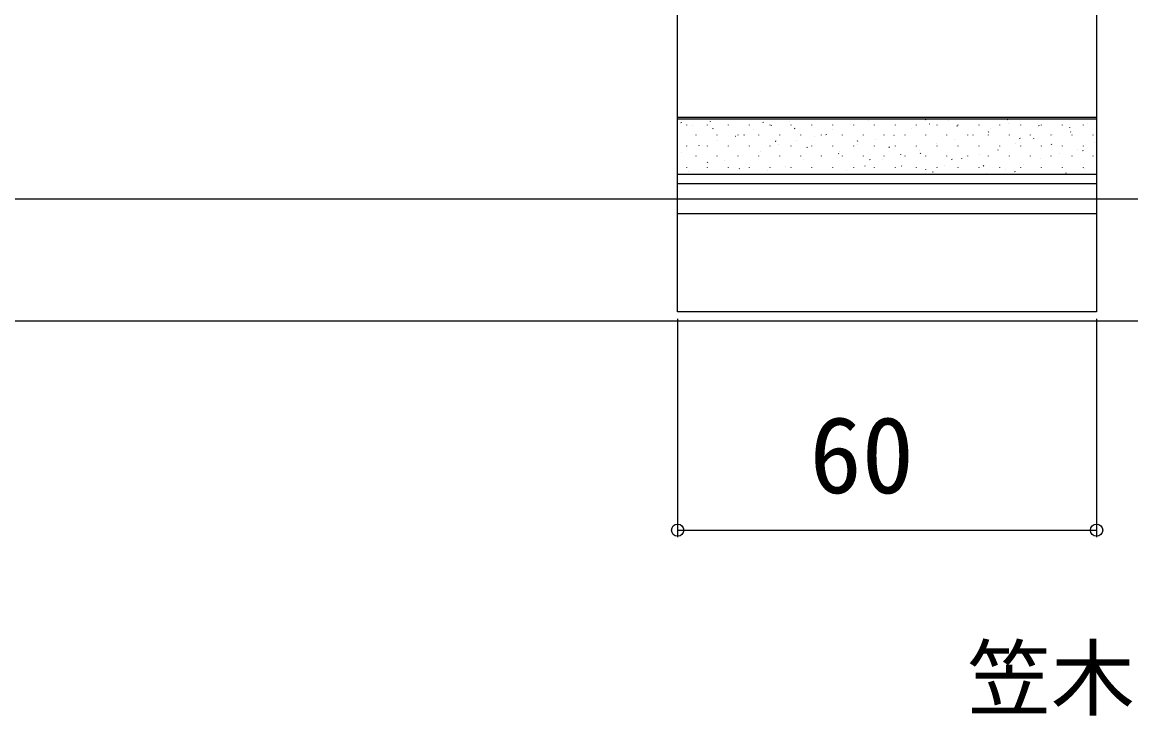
# Model space of a CAD drawing. Units: millimetres, scale not verified. Extents: x -875 to 875, y -1300 to 1292.
# Drawn here: x 33.6 to 192.4, y 675.5 to 775 of the extents above; entities that cross this region are included whole.
import ezdxf
from ezdxf.enums import TextEntityAlignment as Align

# ---------------------------------------------------------------- set-up
doc = ezdxf.new("R2010")
doc.units = ezdxf.units.MM
doc.header["$LTSCALE"] = 8
for name, color, linetype in [('0-1_USER1', 3, 'Continuous'), ('0-3_YKK_12', 2, 'Continuous'), ('0-4_YKK_13', 4, 'Continuous'), ('0-5_YKK_D', 6, 'Continuous'), ('0-7_YSS_K', 3, 'Continuous')]:
    doc.layers.add(name, color=color, linetype=linetype)
doc.styles.add('ＭＳ ゴシック', font='')
doc.styles.get('ＭＳ ゴシック').set_extended_font_data('MS Gothic')

msp = doc.modelspace()

# ---------------------------------------------------------------- linework, layer by layer
at = {"layer": '0-3_YKK_12'}
msp.add_line((-104.998, 732.153), (217.654, 732.153), dxfattribs=at)
at = {"layer": '0-4_YKK_13'}
for p, q in [((127.502, 753.135), (127.502, 761.356)), ((127.502, 761.356), (187.502, 761.356)), ((127.502, 761.108), (187.502, 761.108)), ((128.077, 760.503), (128.022, 760.586)), ((132.213, 760.7), (132.21, 760.71)), ((139.807, 760.539), (139.752, 760.622)), ((143.55, 760.777), (143.547, 760.787)), ((154.887, 760.854), (154.883, 760.863)), ((163.062, 760.919), (163.007, 761.002)), ((166.223, 760.93), (166.22, 760.94)), ((174.791, 760.955), (174.736, 761.038)), ((177.56, 761.007), (177.557, 761.017)), ((128.801, 760.211), (128.801, 760.261)), ((129.585, 760.102), (129.581, 760.111)), ((131.791, 760.211), (131.791, 760.261)), ((132.58, 759.618), (132.525, 759.702)), ((134.781, 760.211), (134.781, 760.261)), ((137.771, 760.211), (137.771, 760.261)), ((138.309, 759.532), (138.306, 759.542)), ((140.761, 760.211), (140.761, 760.261)), ((140.921, 760.178), (140.918, 760.188)), ((143.751, 760.211), (143.751, 760.261)), ((144.31, 759.654), (144.255, 759.738)), ((146.741, 760.211), (146.741, 760.261)), ((149.646, 759.609), (149.642, 759.618)), ((149.731, 760.211), (149.731, 760.261)), ((152.258, 760.255), (152.255, 760.264)), ((152.721, 760.211), (152.721, 760.261)), ((155.711, 760.211), (155.711, 760.261)), ((158.701, 760.211), (158.701, 760.261)), ((160.982, 759.686), (160.979, 759.695)), ((161.691, 760.211), (161.691, 760.261)), ((163.595, 760.332), (163.591, 760.341)), ((164.681, 760.211), (164.681, 760.261)), ((167.565, 760.035), (167.51, 760.118)), ((167.671, 760.211), (167.671, 760.261)), ((170.661, 760.211), (170.661, 760.261)), ((172.068, 759.15), (172.013, 759.234)), ((172.319, 759.762), (172.316, 759.772)), ((173.651, 760.211), (173.651, 760.261)), ((174.931, 760.408), (174.928, 760.418)), ((176.641, 760.211), (176.641, 760.261)), ((179.295, 760.071), (179.239, 760.154)), ((179.631, 760.211), (179.631, 760.261)), ((182.621, 760.211), (182.621, 760.261)), ((183.656, 759.839), (183.652, 759.848)), ((183.798, 759.186), (183.743, 759.27)), ((185.611, 760.211), (185.611, 760.261)), ((186.268, 760.485), (186.265, 760.494)), ((130.176, 758.786), (130.176, 758.836)), ((133.166, 758.786), (133.166, 758.836)), ((133.185, 757.957), (133.182, 757.967)), ((135.814, 758.556), (135.81, 758.566)), ((136.156, 758.786), (136.156, 758.836)), ((137.084, 758.734), (137.028, 758.817)), ((139.146, 758.786), (139.146, 758.836)), ((141.587, 757.849), (141.532, 757.933)), ((141.909, 757.388), (141.906, 757.397)), ((142.136, 758.786), (142.136, 758.836)), ((144.522, 758.034), (144.518, 758.043)), ((145.126, 758.786), (145.126, 758.836)), ((147.15, 758.633), (147.147, 758.642)), ((148.116, 758.786), (148.116, 758.836)), ((148.813, 758.77), (148.758, 758.853)), ((151.106, 758.786), (151.106, 758.836)), ((153.246, 757.465), (153.243, 757.474)), ((153.316, 757.885), (153.261, 757.969)), ((154.096, 758.786), (154.096, 758.836)), ((155.858, 758.111), (155.855, 758.12)), ((157.086, 758.786), (157.086, 758.836)), ((158.487, 758.71), (158.484, 758.719)), ((160.076, 758.786), (160.076, 758.836)), ((163.066, 758.786), (163.066, 758.836)), ((164.583, 757.541), (164.579, 757.551)), ((166.056, 758.786), (166.056, 758.836)), ((167.195, 758.187), (167.192, 758.197)), ((169.046, 758.786), (169.046, 758.836)), ((169.824, 758.786), (169.82, 758.796)), ((172.036, 758.786), (172.036, 758.836)), ((175.026, 758.786), (175.026, 758.836)), ((175.919, 757.618), (175.916, 757.627)), ((176.571, 758.266), (176.516, 758.349)), ((178.016, 758.786), (178.016, 758.836)), ((178.532, 758.264), (178.528, 758.273)), ((181.006, 758.786), (181.006, 758.836)), ((181.075, 757.381), (181.019, 757.465)), ((181.16, 758.863), (181.157, 758.872)), ((183.996, 758.786), (183.996, 758.836)), ((186.986, 758.786), (186.986, 758.836)), ((187.256, 757.695), (187.253, 757.704)), ((128.077, 756.335), (128.074, 756.345)), ((128.801, 757.171), (128.801, 757.221)), ((130.176, 755.746), (130.176, 755.796)), ((130.573, 757.311), (130.569, 757.321)), ((131.791, 757.171), (131.791, 757.221)), ((133.166, 755.746), (133.166, 755.796)), ((134.781, 757.171), (134.781, 757.221)), ((136.156, 755.746), (136.156, 755.796)), ((136.785, 755.813), (136.782, 755.823)), ((137.771, 757.171), (137.771, 757.221)), ((139.146, 755.746), (139.146, 755.796)), ((139.414, 756.412), (139.411, 756.421)), ((140.761, 757.171), (140.761, 757.221)), ((142.136, 755.746), (142.136, 755.796)), ((143.751, 757.171), (143.751, 757.221)), ((145.126, 755.746), (145.126, 755.796)), ((146.09, 756.965), (146.035, 757.048)), ((146.741, 757.171), (146.741, 757.221)), ((148.116, 755.746), (148.116, 755.796)), ((148.122, 755.89), (148.118, 755.899)), ((149.731, 757.171), (149.731, 757.221)), ((150.593, 756.08), (150.538, 756.164)), ((150.751, 756.489), (150.747, 756.498)), ((151.106, 755.746), (151.106, 755.796)), ((152.721, 757.171), (152.721, 757.221)), ((154.096, 755.746), (154.096, 755.796)), ((155.711, 757.171), (155.711, 757.221)), ((157.086, 755.746), (157.086, 755.796)), ((157.82, 757.001), (157.764, 757.084)), ((158.701, 757.171), (158.701, 757.221)), ((159.458, 755.966), (159.455, 755.976)), ((160.076, 755.746), (160.076, 755.796)), ((161.691, 757.171), (161.691, 757.221)), ((162.087, 756.565), (162.084, 756.575)), ((162.323, 756.116), (162.268, 756.2)), ((163.066, 755.746), (163.066, 755.796)), ((164.681, 757.171), (164.681, 757.221)), ((166.056, 755.746), (166.056, 755.796)), ((167.671, 757.171), (167.671, 757.221)), ((169.046, 755.746), (169.046, 755.796)), ((170.661, 757.171), (170.661, 757.221)), ((170.795, 756.043), (170.792, 756.053)), ((172.036, 755.746), (172.036, 755.796)), ((173.424, 756.642), (173.421, 756.651)), ((173.651, 757.171), (173.651, 757.221)), ((175.026, 755.746), (175.026, 755.796)), ((176.641, 757.171), (176.641, 757.221)), ((178.016, 755.746), (178.016, 755.796)), ((179.631, 757.171), (179.631, 757.221)), ((181.006, 755.746), (181.006, 755.796)), ((182.132, 756.12), (182.128, 756.129)), ((182.621, 757.171), (182.621, 757.221)), ((183.996, 755.746), (183.996, 755.796)), ((184.761, 756.719), (184.757, 756.728)), ((185.578, 756.497), (185.523, 756.58)), ((185.611, 757.171), (185.611, 757.221)), ((186.986, 755.746), (186.986, 755.796)), ((128.801, 754.131), (128.801, 754.181)), ((131.678, 754.191), (131.674, 754.201)), ((131.841, 754.816), (131.786, 754.899)), ((131.791, 754.131), (131.791, 754.181)), ((134.173, 755.167), (134.17, 755.177)), ((134.781, 754.131), (134.781, 754.181)), ((137.771, 754.131), (137.771, 754.181)), ((140.761, 754.131), (140.761, 754.181)), ((143.014, 754.268), (143.011, 754.277)), ((143.751, 754.131), (143.751, 754.181)), ((145.51, 755.244), (145.506, 755.253)), ((146.741, 754.131), (146.741, 754.181)), ((149.731, 754.131), (149.731, 754.181)), ((152.721, 754.131), (152.721, 754.181)), ((154.351, 754.345), (154.348, 754.354)), ((155.096, 755.196), (155.041, 755.279)), ((155.711, 754.131), (155.711, 754.181)), ((156.846, 755.32), (156.843, 755.33)), ((158.701, 754.131), (158.701, 754.181)), ((159.6, 754.312), (159.544, 754.395)), ((161.691, 754.131), (161.691, 754.181)), ((164.681, 754.131), (164.681, 754.181)), ((165.688, 754.421), (165.684, 754.431)), ((166.826, 755.232), (166.771, 755.315)), ((167.671, 754.131), (167.671, 754.181)), ((168.183, 755.397), (168.18, 755.407)), ((170.661, 754.131), (170.661, 754.181)), ((171.329, 754.348), (171.274, 754.431)), ((173.651, 754.131), (173.651, 754.181)), ((176.641, 754.131), (176.641, 754.181)), ((177.024, 754.498), (177.021, 754.507)), ((179.52, 755.474), (179.516, 755.483)), ((179.631, 754.131), (179.631, 754.181)), ((182.621, 754.131), (182.621, 754.181)), ((185.611, 754.131), (185.611, 754.181)), ((129.049, 753.592), (129.045, 753.602)), ((136.345, 753.931), (136.29, 754.014)), ((140.385, 753.669), (140.382, 753.678)), ((151.722, 753.746), (151.719, 753.755)), ((160.447, 753.176), (160.443, 753.186)), ((163.059, 753.822), (163.055, 753.832)), ((164.103, 753.427), (164.048, 753.511)), ((171.783, 753.253), (171.78, 753.262)), ((174.395, 753.899), (174.392, 753.908)), ((175.832, 753.463), (175.777, 753.546)), ((183.12, 753.33), (183.116, 753.339)), ((185.732, 753.976), (185.729, 753.985)), ((127.502, 751.83), (187.502, 751.83)), ((127.502, 747.553), (187.502, 747.553))]:
    msp.add_line(p, q, dxfattribs=at)
msp.add_lwpolyline([(187.502, 930.853), (187.502, 733.453), (127.502, 733.453), (127.502, 930.853)], close=True, dxfattribs=at)
msp.add_lwpolyline([(187.502, 761.356), (187.502, 753.135), (127.502, 753.135)], dxfattribs=at)
at = {"layer": '0-5_YKK_D'}
for p, q in [((127.502, 732.453), (127.502, 701.153)), ((187.502, 732.453), (187.502, 701.153)), ((127.502, 702.153), (187.502, 702.153))]:
    msp.add_line(p, q, dxfattribs=at)
for centre in [(127.502, 702.153), (187.502, 702.153)]:
    msp.add_circle(centre, 0.875, dxfattribs=at)
at = {"layer": '0-7_YSS_K'}
msp.add_line((-122.498, 749.653), (798.73, 749.653), dxfattribs=at)

# ---------------------------------------------------------------- texts
at = {"layer": '0-1_USER1', "style": 'ＭＳ ゴシック'}
msp.add_text('笠木ジョイント部', height=8.798, dxfattribs=at).set_placement((168.977, 673.868), align=Align.BOTTOM_LEFT)
at = {"layer": '0-5_YKK_D', "style": 'ＭＳ ゴシック'}
msp.add_text('60', height=11, dxfattribs=at).set_placement((146.38, 704.153), align=Align.BOTTOM_LEFT)

doc.saveas('drawing.dxf')
